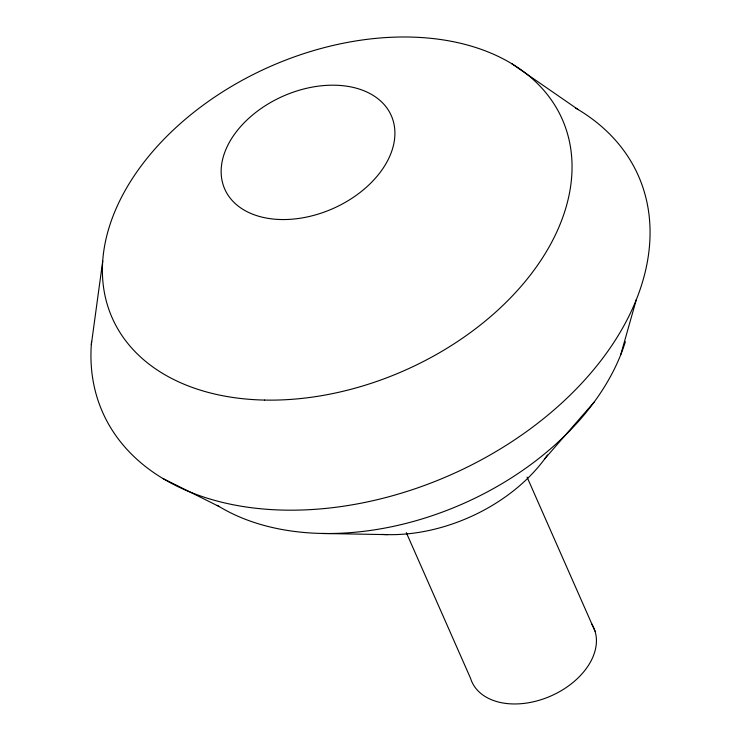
<?xml version="1.0" encoding="UTF-8"?>
<svg xmlns="http://www.w3.org/2000/svg" width="741" height="741" viewBox="0 0 741 741"><rect width="100%" height="100%" fill="white"/><g stroke="black" fill="none" stroke-linecap="round" stroke-linejoin="round"><path stroke-width="1.11" d="M91.328 344.621L102.721 261.064M620.643 355.013L636.362 299.531M544.774 458.781L594.013 402.252M322.103 533.464L387.599 534.632M162.724 478.399L219.262 506.594M511.753 63.68L578.276 109.64M527.083 477.158L595.042 631.249M406.3 532.612L470.535 678.265A66.662 45.034 -23.8 0 0 551.878 695.549A66.662 45.034 -23.8 0 0 591.411 623.477M547.469 454.993A143.439 96.904 -23.8 0 1 381.8 534.4M625.376 341.684A248.152 167.651 -23.8 0 1 451.473 508.576A248.152 167.651 -23.8 0 1 217.224 505.343M575.451 107.973A292.815 197.819 -23.8 0 1 463.709 468.849A292.815 197.819 -23.8 0 1 91.588 341.342M264.63 400.075A245.966 166.169 -23.8 0 0 566.921 131.815A245.966 166.169 -23.8 0 0 180.109 123.793A245.966 166.169 -23.8 0 0 264.63 400.075M281.163 219.531A91.004 61.484 -23.8 0 0 393.017 120.274A91.004 61.484 -23.8 0 0 249.893 117.31A91.004 61.484 -23.8 0 0 281.163 219.531"/></g></svg>
